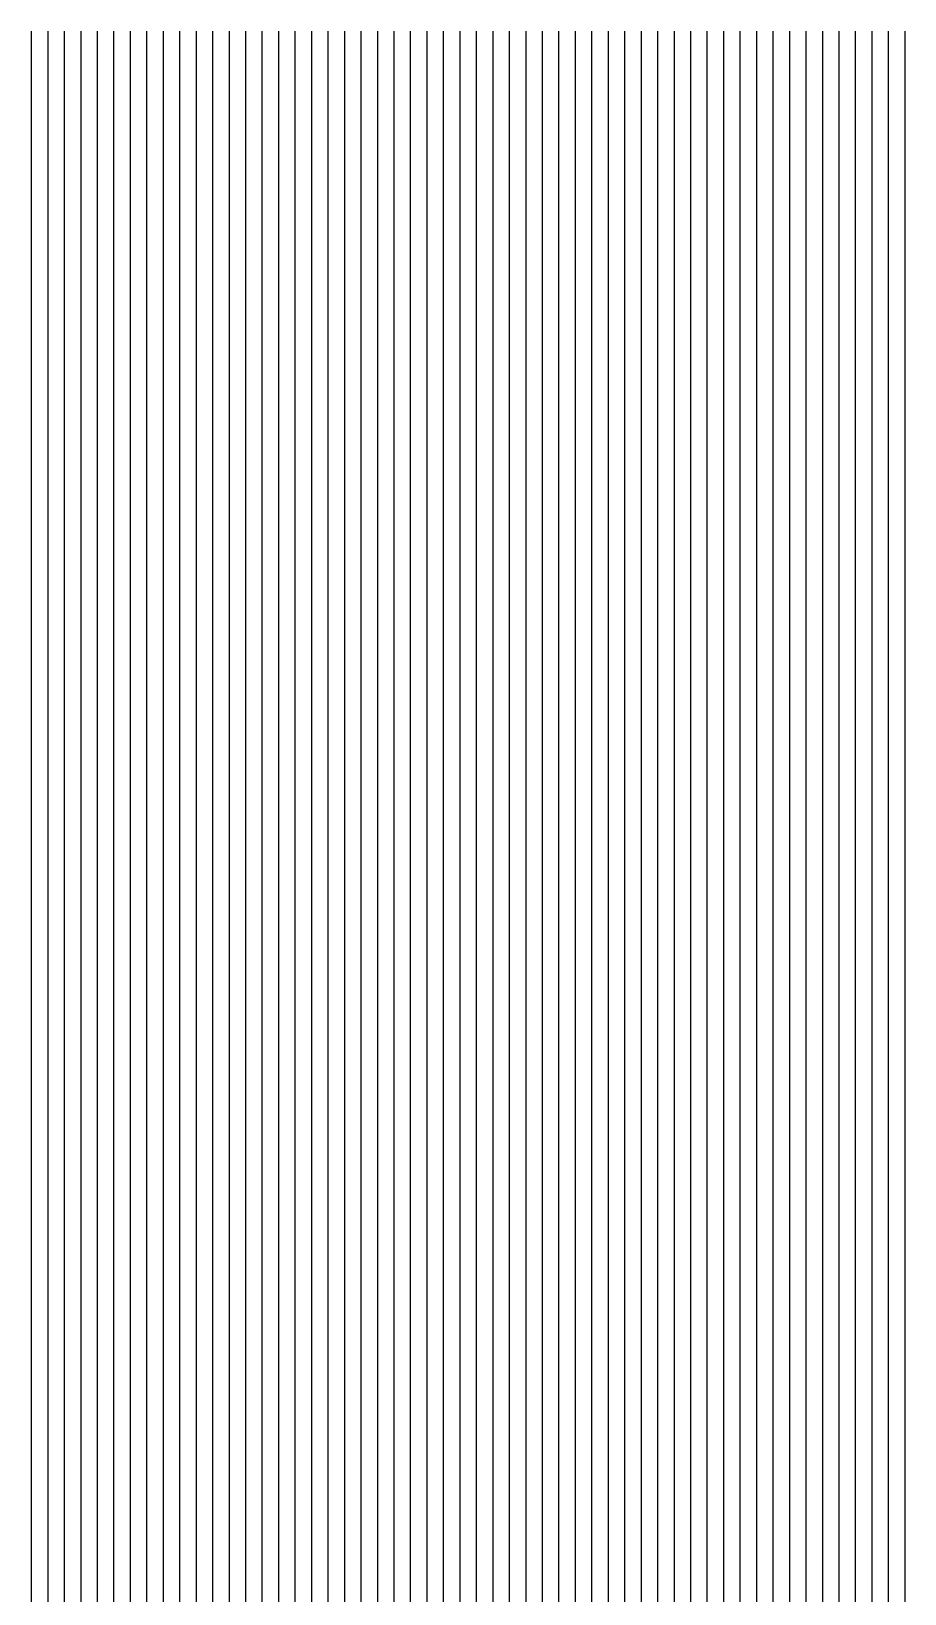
# Model space of a CAD drawing. Header units: millimetres. Extents: x -106 to 66, y -32 to 42.
# Drawn here: x -73.6 to -63, y 23.43 to 42.39 of the extents above; entities that cross this region are included whole.
import ezdxf

# ---------------------------------------------------------------- set-up
doc = ezdxf.new("R2010")
doc.units = ezdxf.units.MM
doc.layers.add('默认', color=18, linetype='Continuous', true_color=0x000000)

msp = doc.modelspace()

# ---------------------------------------------------------------- linework, layer by layer
at = {"layer": '默认'}
for points in [[(-73.6, 42.394), (-73.6, 28.96)], [(-73.6, 42.394), (-73.6, 29.186)], [(-73.6, 42.394), (-73.6, 29.279)], [(-73.6, 42.394), (-73.6, 29.278)], [(-73.6, 42.394), (-73.6, 29.203)], [(-73.6, 42.394), (-73.6, 29.049)], [(-73.6, 42.394), (-73.6, 28.81)], [(-73.6, 42.394), (-73.6, 28.483)], [(-73.6, 42.394), (-73.6, 28.066)], [(-73.6, 42.394), (-73.6, 27.559)], [(-73.6, 42.394), (-73.6, 26.966)], [(-73.6, 42.394), (-73.6, 26.289)], [(-73.6, 42.394), (-73.6, 25.538)], [(-73.6, 42.394), (-73.6, 24.722)], [(-73.6, 42.394), (-73.6, 23.849)], [(-73.6, 42.394), (-73.6, 22.923)], [(-73.6, 42.394), (-73.6, 21.944)], [(-73.6, 42.394), (-73.6, 20.911)], [(-73.6, 42.394), (-73.6, 19.808)], [(-73.6, 42.394), (-73.6, 18.428)], [(-73.4, 42.394), (-73.4, 29.065)], [(-73.4, 42.394), (-73.4, 29.289)], [(-73.4, 42.394), (-73.4, 29.38)], [(-73.4, 42.394), (-73.4, 29.378)], [(-73.4, 42.394), (-73.4, 29.301)], [(-73.4, 42.394), (-73.4, 29.144)], [(-73.4, 42.394), (-73.4, 28.901)], [(-73.4, 42.394), (-73.4, 28.571)], [(-73.4, 42.394), (-73.4, 28.149)], [(-73.4, 42.394), (-73.4, 27.638)], [(-73.4, 42.394), (-73.4, 27.039)], [(-73.4, 42.394), (-73.4, 26.358)], [(-73.4, 42.394), (-73.4, 25.601)], [(-73.4, 42.394), (-73.4, 24.781)], [(-73.4, 42.394), (-73.4, 23.902)], [(-73.4, 42.394), (-73.4, 22.971)], [(-73.4, 42.394), (-73.4, 21.987)], [(-73.4, 42.394), (-73.4, 20.948)], [(-73.4, 42.394), (-73.4, 19.839)], [(-73.4, 42.394), (-73.4, 18.444)], [(-73.2, 42.394), (-73.2, 29.17)], [(-73.2, 42.394), (-73.2, 29.392)], [(-73.2, 42.394), (-73.2, 29.48)], [(-73.2, 42.394), (-73.2, 29.477)], [(-73.2, 42.394), (-73.2, 29.397)], [(-73.2, 42.394), (-73.2, 29.238)], [(-73.2, 42.394), (-73.2, 28.992)], [(-73.2, 42.394), (-73.2, 28.658)], [(-73.2, 42.394), (-73.2, 28.232)], [(-73.2, 42.394), (-73.2, 27.716)], [(-73.2, 42.394), (-73.2, 27.112)], [(-73.2, 42.394), (-73.2, 26.425)], [(-73.2, 42.394), (-73.2, 25.664)], [(-73.2, 42.394), (-73.2, 24.838)], [(-73.2, 42.394), (-73.2, 23.955)], [(-73.2, 42.394), (-73.2, 23.019)], [(-73.2, 42.394), (-73.2, 22.03)], [(-73.2, 42.394), (-73.2, 20.985)], [(-73.2, 42.394), (-73.2, 19.869)], [(-73.2, 42.394), (-73.2, 18.458)], [(-73, 42.394), (-73, 29.274)], [(-73, 42.394), (-73, 29.493)], [(-73, 42.394), (-73, 29.58)], [(-73, 42.394), (-73, 29.575)], [(-73, 42.394), (-73, 29.494)], [(-73, 42.394), (-73, 29.331)], [(-73, 42.394), (-73, 29.083)], [(-73, 42.394), (-73, 28.744)], [(-73, 42.394), (-73, 28.314)], [(-73, 42.394), (-73, 27.793)], [(-73, 42.394), (-73, 27.184)], [(-73, 42.394), (-73, 26.492)], [(-73, 42.394), (-73, 25.725)], [(-73, 42.394), (-73, 24.895)], [(-73, 42.394), (-73, 24.007)], [(-73, 42.394), (-73, 23.065)], [(-73, 42.394), (-73, 22.071)], [(-73, 42.394), (-73, 21.02)], [(-73, 42.394), (-73, 19.897)], [(-73, 42.394), (-73, 18.471)], [(-72.8, 42.394), (-72.8, 29.378)], [(-72.8, 42.394), (-72.8, 29.595)], [(-72.8, 42.394), (-72.8, 29.68)], [(-72.8, 42.394), (-72.8, 29.673)], [(-72.8, 42.394), (-72.8, 29.589)], [(-72.8, 42.394), (-72.8, 29.424)], [(-72.8, 42.394), (-72.8, 29.172)], [(-72.8, 42.394), (-72.8, 28.829)], [(-72.8, 42.394), (-72.8, 28.395)], [(-72.8, 42.394), (-72.8, 27.869)], [(-72.8, 42.394), (-72.8, 27.255)], [(-72.8, 42.394), (-72.8, 26.558)], [(-72.8, 42.394), (-72.8, 25.786)], [(-72.8, 42.394), (-72.8, 24.951)], [(-72.8, 42.394), (-72.8, 24.058)], [(-72.8, 42.394), (-72.8, 23.111)], [(-72.8, 42.394), (-72.8, 22.112)], [(-72.8, 42.394), (-72.8, 21.055)], [(-72.8, 42.394), (-72.8, 19.925)], [(-72.8, 42.394), (-72.8, 18.483)], [(-72.6, 42.394), (-72.6, 29.481)], [(-72.6, 42.394), (-72.6, 29.695)], [(-72.6, 42.394), (-72.6, 29.779)], [(-72.6, 42.394), (-72.6, 29.77)], [(-72.6, 42.394), (-72.6, 29.684)], [(-72.6, 42.394), (-72.6, 29.516)], [(-72.6, 42.394), (-72.6, 29.261)], [(-72.6, 42.394), (-72.6, 28.914)], [(-72.6, 42.394), (-72.6, 28.475)], [(-72.6, 42.394), (-72.6, 27.944)], [(-72.6, 42.394), (-72.6, 27.325)], [(-72.6, 42.394), (-72.6, 26.623)], [(-72.6, 42.394), (-72.6, 25.846)], [(-72.6, 42.394), (-72.6, 25.005)], [(-72.6, 42.394), (-72.6, 24.108)], [(-72.6, 42.394), (-72.6, 23.156)], [(-72.6, 42.394), (-72.6, 22.151)], [(-72.6, 42.394), (-72.6, 21.089)], [(-72.6, 42.394), (-72.6, 19.953)], [(-72.6, 42.394), (-72.6, 18.493)], [(-72.4, 42.394), (-72.4, 29.583)], [(-72.4, 42.394), (-72.4, 29.795)], [(-72.4, 42.394), (-72.4, 29.877)], [(-72.4, 42.394), (-72.4, 29.866)], [(-72.4, 42.394), (-72.4, 29.778)], [(-72.4, 42.394), (-72.4, 29.608)], [(-72.4, 42.394), (-72.4, 29.349)], [(-72.4, 42.394), (-72.4, 28.998)], [(-72.4, 42.394), (-72.4, 28.555)], [(-72.4, 42.394), (-72.4, 28.019)], [(-72.4, 42.394), (-72.4, 27.394)], [(-72.4, 42.394), (-72.4, 26.687)], [(-72.4, 42.394), (-72.4, 25.905)], [(-72.4, 42.394), (-72.4, 25.059)], [(-72.4, 42.394), (-72.4, 24.157)], [(-72.4, 42.394), (-72.4, 23.2)], [(-72.4, 42.394), (-72.4, 22.19)], [(-72.4, 42.394), (-72.4, 21.123)], [(-72.4, 42.394), (-72.4, 19.979)], [(-72.4, 42.394), (-72.4, 18.503)], [(-72.2, 42.394), (-72.2, 29.684)], [(-72.2, 42.394), (-72.2, 29.895)], [(-72.2, 42.394), (-72.2, 29.975)], [(-72.2, 42.394), (-72.2, 29.962)], [(-72.2, 42.394), (-72.2, 29.872)], [(-72.2, 42.394), (-72.2, 29.699)], [(-72.2, 42.394), (-72.2, 29.436)], [(-72.2, 42.394), (-72.2, 29.082)], [(-72.2, 42.394), (-72.2, 28.633)], [(-72.2, 42.394), (-72.2, 28.093)], [(-72.2, 42.394), (-72.2, 27.463)], [(-72.2, 42.394), (-72.2, 26.75)], [(-72.2, 42.394), (-72.2, 25.963)], [(-72.2, 42.394), (-72.2, 25.113)], [(-72.2, 42.394), (-72.2, 24.205)], [(-72.2, 42.394), (-72.2, 23.243)], [(-72.2, 42.394), (-72.2, 22.229)], [(-72.2, 42.394), (-72.2, 21.155)], [(-72.2, 42.394), (-72.2, 20.005)], [(-72.2, 42.394), (-72.2, 18.511)], [(-72, 42.394), (-72, 29.785)], [(-72, 42.394), (-72, 29.994)], [(-72, 42.394), (-72, 30.072)], [(-72, 42.394), (-72, 30.058)], [(-72, 42.394), (-72, 29.965)], [(-72, 42.394), (-72, 29.789)], [(-72, 42.394), (-72, 29.523)], [(-72, 42.394), (-72, 29.164)], [(-72, 42.394), (-72, 28.711)], [(-72, 42.394), (-72, 28.165)], [(-72, 42.394), (-72, 27.53)], [(-72, 42.394), (-72, 26.812)], [(-72, 42.394), (-72, 26.02)], [(-72, 42.394), (-72, 25.165)], [(-72, 42.394), (-72, 24.252)], [(-72, 42.394), (-72, 23.286)], [(-72, 42.394), (-72, 22.266)], [(-72, 42.394), (-72, 21.187)], [(-72, 42.394), (-72, 20.029)], [(-72, 42.394), (-72, 18.518)], [(-71.8, 42.394), (-71.8, 29.886)], [(-71.8, 42.394), (-71.8, 30.092)], [(-71.8, 42.394), (-71.8, 30.168)], [(-71.8, 42.394), (-71.8, 30.152)], [(-71.8, 42.394), (-71.8, 30.057)], [(-71.8, 42.394), (-71.8, 29.878)], [(-71.8, 42.394), (-71.8, 29.609)], [(-71.8, 42.394), (-71.8, 29.246)], [(-71.8, 42.394), (-71.8, 28.788)], [(-71.8, 42.394), (-71.8, 28.237)], [(-71.8, 42.394), (-71.8, 27.597)], [(-71.8, 42.394), (-71.8, 26.874)], [(-71.8, 42.394), (-71.8, 26.077)], [(-71.8, 42.394), (-71.8, 25.216)], [(-71.8, 42.394), (-71.8, 24.299)], [(-71.8, 42.394), (-71.8, 23.328)], [(-71.8, 42.394), (-71.8, 22.303)], [(-71.8, 42.394), (-71.8, 21.218)], [(-71.8, 42.394), (-71.8, 20.053)], [(-71.8, 42.394), (-71.8, 18.524)], [(-71.6, 42.394), (-71.6, 29.985)], [(-71.6, 42.394), (-71.6, 30.189)], [(-71.6, 42.394), (-71.6, 30.264)], [(-71.6, 42.394), (-71.6, 30.246)], [(-71.6, 42.394), (-71.6, 30.149)], [(-71.6, 42.394), (-71.6, 29.967)], [(-71.6, 42.394), (-71.6, 29.694)], [(-71.6, 42.394), (-71.6, 29.327)], [(-71.6, 42.394), (-71.6, 28.864)], [(-71.6, 42.394), (-71.6, 28.308)], [(-71.6, 42.394), (-71.6, 27.663)], [(-71.6, 42.394), (-71.6, 26.934)], [(-71.6, 42.394), (-71.6, 26.132)], [(-71.6, 42.394), (-71.6, 25.267)], [(-71.6, 42.394), (-71.6, 24.345)], [(-71.6, 42.394), (-71.6, 23.369)], [(-71.6, 42.394), (-71.6, 22.338)], [(-71.6, 42.394), (-71.6, 21.249)], [(-71.6, 42.394), (-71.6, 20.076)], [(-71.6, 42.394), (-71.6, 18.528)], [(-71.4, 42.394), (-71.4, 30.085)], [(-71.4, 42.394), (-71.4, 30.287)], [(-71.4, 42.394), (-71.4, 30.359)], [(-71.4, 42.394), (-71.4, 30.34)], [(-71.4, 42.394), (-71.4, 30.24)], [(-71.4, 42.394), (-71.4, 30.055)], [(-71.4, 42.394), (-71.4, 29.778)], [(-71.4, 42.394), (-71.4, 29.407)], [(-71.4, 42.394), (-71.4, 28.94)], [(-71.4, 42.394), (-71.4, 28.379)], [(-71.4, 42.394), (-71.4, 27.728)], [(-71.4, 42.394), (-71.4, 26.994)], [(-71.4, 42.394), (-71.4, 26.187)], [(-71.4, 42.394), (-71.4, 25.316)], [(-71.4, 42.394), (-71.4, 24.389)], [(-71.4, 42.394), (-71.4, 23.409)], [(-71.4, 42.394), (-71.4, 22.374)], [(-71.4, 42.394), (-71.4, 21.278)], [(-71.4, 42.394), (-71.4, 20.099)], [(-71.4, 42.394), (-71.4, 18.532)], [(-71.2, 42.394), (-71.2, 30.183)], [(-71.2, 42.394), (-71.2, 30.383)], [(-71.2, 42.394), (-71.2, 30.454)], [(-71.2, 42.394), (-71.2, 30.432)], [(-71.2, 42.394), (-71.2, 30.33)], [(-71.2, 42.394), (-71.2, 30.142)], [(-71.2, 42.394), (-71.2, 29.862)], [(-71.2, 42.394), (-71.2, 29.486)], [(-71.2, 42.394), (-71.2, 29.014)], [(-71.2, 42.394), (-71.2, 28.448)], [(-71.2, 42.394), (-71.2, 27.792)], [(-71.2, 42.394), (-71.2, 27.052)], [(-71.2, 42.394), (-71.2, 26.24)], [(-71.2, 42.394), (-71.2, 25.365)], [(-71.2, 42.394), (-71.2, 24.434)], [(-71.2, 42.394), (-71.2, 23.448)], [(-71.2, 42.394), (-71.2, 22.408)], [(-71.2, 42.394), (-71.2, 21.307)], [(-71.2, 42.394), (-71.2, 20.121)], [(-71.2, 42.394), (-71.2, 18.535)], [(-71, 42.394), (-71, 30.281)], [(-71, 42.394), (-71, 30.479)], [(-71, 42.394), (-71, 30.548)], [(-71, 42.394), (-71, 30.524)], [(-71, 42.394), (-71, 30.42)], [(-71, 42.394), (-71, 30.229)], [(-71, 42.394), (-71, 29.945)], [(-71, 42.394), (-71, 29.565)], [(-71, 42.394), (-71, 29.088)], [(-71, 42.394), (-71, 28.517)], [(-71, 42.394), (-71, 27.855)], [(-71, 42.394), (-71, 27.11)], [(-71, 42.394), (-71, 26.293)], [(-71, 42.394), (-71, 25.413)], [(-71, 42.394), (-71, 24.477)], [(-71, 42.394), (-71, 23.486)], [(-71, 42.394), (-71, 22.442)], [(-71, 42.394), (-71, 21.335)], [(-71, 42.394), (-71, 20.142)], [(-71, 42.394), (-71, 18.536)], [(-70.8, 42.394), (-70.8, 30.378)], [(-70.8, 42.394), (-70.8, 30.574)], [(-70.8, 42.394), (-70.8, 30.641)], [(-70.8, 42.394), (-70.8, 30.616)], [(-70.8, 42.394), (-70.8, 30.509)], [(-70.8, 42.394), (-70.8, 30.315)], [(-70.8, 42.394), (-70.8, 30.027)], [(-70.8, 42.394), (-70.8, 29.643)], [(-70.8, 42.394), (-70.8, 29.161)], [(-70.8, 42.394), (-70.8, 28.584)], [(-70.8, 42.394), (-70.8, 27.917)], [(-70.8, 42.394), (-70.8, 27.167)], [(-70.8, 42.394), (-70.8, 26.345)], [(-70.8, 42.394), (-70.8, 25.46)], [(-70.8, 42.394), (-70.8, 24.519)], [(-70.8, 42.394), (-70.8, 23.524)], [(-70.8, 42.394), (-70.8, 22.475)], [(-70.8, 42.394), (-70.8, 21.363)], [(-70.8, 42.394), (-70.8, 20.162)], [(-70.8, 42.394), (-70.8, 18.537)], [(-70.6, 42.394), (-70.6, 30.474)], [(-70.6, 42.394), (-70.6, 30.668)], [(-70.6, 42.394), (-70.6, 30.734)], [(-70.6, 42.394), (-70.6, 30.706)], [(-70.6, 42.394), (-70.6, 30.597)], [(-70.6, 42.394), (-70.6, 30.4)], [(-70.6, 42.394), (-70.6, 30.108)], [(-70.6, 42.394), (-70.6, 29.72)], [(-70.6, 42.394), (-70.6, 29.233)], [(-70.6, 42.394), (-70.6, 28.651)], [(-70.6, 42.394), (-70.6, 27.978)], [(-70.6, 42.394), (-70.6, 27.223)], [(-70.6, 42.394), (-70.6, 26.396)], [(-70.6, 42.394), (-70.6, 25.506)], [(-70.6, 42.394), (-70.6, 24.561)], [(-70.6, 42.394), (-70.6, 23.561)], [(-70.6, 42.394), (-70.6, 22.507)], [(-70.6, 42.394), (-70.6, 21.39)], [(-70.6, 42.394), (-70.6, 20.182)], [(-70.6, 42.394), (-70.6, 18.537)], [(-70.4, 42.394), (-70.4, 30.57)], [(-70.4, 42.394), (-70.4, 30.762)], [(-70.4, 42.394), (-70.4, 30.826)], [(-70.4, 42.394), (-70.4, 30.796)], [(-70.4, 42.394), (-70.4, 30.684)], [(-70.4, 42.394), (-70.4, 30.484)], [(-70.4, 42.394), (-70.4, 30.189)], [(-70.4, 42.394), (-70.4, 29.796)], [(-70.4, 42.394), (-70.4, 29.304)], [(-70.4, 42.394), (-70.4, 28.717)], [(-70.4, 42.394), (-70.4, 28.039)], [(-70.4, 42.394), (-70.4, 27.278)], [(-70.4, 42.394), (-70.4, 26.446)], [(-70.4, 42.394), (-70.4, 25.552)], [(-70.4, 42.394), (-70.4, 24.602)], [(-70.4, 42.394), (-70.4, 23.597)], [(-70.4, 42.394), (-70.4, 22.538)], [(-70.4, 42.394), (-70.4, 21.416)], [(-70.4, 42.394), (-70.4, 20.201)], [(-70.4, 42.394), (-70.4, 18.535)], [(-70.2, 42.394), (-70.2, 30.665)], [(-70.2, 42.394), (-70.2, 30.855)], [(-70.2, 42.394), (-70.2, 30.917)], [(-70.2, 42.394), (-70.2, 30.885)], [(-70.2, 42.394), (-70.2, 30.771)], [(-70.2, 42.394), (-70.2, 30.567)], [(-70.2, 42.394), (-70.2, 30.268)], [(-70.2, 42.394), (-70.2, 29.871)], [(-70.2, 42.394), (-70.2, 29.374)], [(-70.2, 42.394), (-70.2, 28.781)], [(-70.2, 42.394), (-70.2, 28.098)], [(-70.2, 42.394), (-70.2, 27.332)], [(-70.2, 42.394), (-70.2, 26.495)], [(-70.2, 42.394), (-70.2, 25.596)], [(-70.2, 42.394), (-70.2, 24.641)], [(-70.2, 42.394), (-70.2, 23.633)], [(-70.2, 42.394), (-70.2, 22.569)], [(-70.2, 42.394), (-70.2, 21.442)], [(-70.2, 42.394), (-70.2, 20.219)], [(-70.2, 42.394), (-70.2, 18.533)], [(-70, 42.394), (-70, 30.759)], [(-70, 42.394), (-70, 30.947)], [(-70, 42.394), (-70, 31.007)], [(-70, 42.394), (-70, 30.974)], [(-70, 42.394), (-70, 30.857)], [(-70, 42.394), (-70, 30.65)], [(-70, 42.394), (-70, 30.347)], [(-70, 42.394), (-70, 29.945)], [(-70, 42.394), (-70, 29.444)], [(-70, 42.394), (-70, 28.845)], [(-70, 42.394), (-70, 28.156)], [(-70, 42.394), (-70, 27.385)], [(-70, 42.394), (-70, 26.543)], [(-70, 42.394), (-70, 25.64)], [(-70, 42.394), (-70, 24.681)], [(-70, 42.394), (-70, 23.668)], [(-70, 42.394), (-70, 22.599)], [(-70, 42.394), (-70, 21.467)], [(-70, 42.394), (-70, 20.237)], [(-70, 42.394), (-70, 18.53)], [(-69.8, 42.394), (-69.8, 30.852)], [(-69.8, 42.394), (-69.8, 31.039)], [(-69.8, 42.394), (-69.8, 31.097)], [(-69.8, 42.394), (-69.8, 31.062)], [(-69.8, 42.394), (-69.8, 30.942)], [(-69.8, 42.394), (-69.8, 30.732)], [(-69.8, 42.394), (-69.8, 30.425)], [(-69.8, 42.394), (-69.8, 30.019)], [(-69.8, 42.394), (-69.8, 29.512)], [(-69.8, 42.394), (-69.8, 28.908)], [(-69.8, 42.394), (-69.8, 28.214)], [(-69.8, 42.394), (-69.8, 27.438)], [(-69.8, 42.394), (-69.8, 26.591)], [(-69.8, 42.394), (-69.8, 25.683)], [(-69.8, 42.394), (-69.8, 24.719)], [(-69.8, 42.394), (-69.8, 23.702)], [(-69.8, 42.394), (-69.8, 22.629)], [(-69.8, 42.394), (-69.8, 21.492)], [(-69.8, 42.394), (-69.8, 20.255)], [(-69.8, 42.394), (-69.8, 18.526)], [(-69.6, 42.394), (-69.6, 30.945)], [(-69.6, 42.394), (-69.6, 31.13)], [(-69.6, 42.394), (-69.6, 31.186)], [(-69.6, 42.394), (-69.6, 31.149)], [(-69.6, 42.394), (-69.6, 31.027)], [(-69.6, 42.394), (-69.6, 30.813)], [(-69.6, 42.394), (-69.6, 30.503)], [(-69.6, 42.394), (-69.6, 30.091)], [(-69.6, 42.394), (-69.6, 29.579)], [(-69.6, 42.394), (-69.6, 28.97)], [(-69.6, 42.394), (-69.6, 28.271)], [(-69.6, 42.394), (-69.6, 27.489)], [(-69.6, 42.394), (-69.6, 26.637)], [(-69.6, 42.394), (-69.6, 25.725)], [(-69.6, 42.394), (-69.6, 24.757)], [(-69.6, 42.394), (-69.6, 23.735)], [(-69.6, 42.394), (-69.6, 22.658)], [(-69.6, 42.394), (-69.6, 21.515)], [(-69.6, 42.394), (-69.6, 20.272)], [(-69.6, 42.394), (-69.6, 18.522)], [(-69.4, 42.394), (-69.4, 31.037)], [(-69.4, 42.394), (-69.4, 31.22)], [(-69.4, 42.394), (-69.4, 31.275)], [(-69.4, 42.394), (-69.4, 31.235)], [(-69.4, 42.394), (-69.4, 31.11)], [(-69.4, 42.394), (-69.4, 30.894)], [(-69.4, 42.394), (-69.4, 30.579)], [(-69.4, 42.394), (-69.4, 30.163)], [(-69.4, 42.394), (-69.4, 29.646)], [(-69.4, 42.394), (-69.4, 29.032)], [(-69.4, 42.394), (-69.4, 28.326)], [(-69.4, 42.394), (-69.4, 27.539)], [(-69.4, 42.394), (-69.4, 26.683)], [(-69.4, 42.394), (-69.4, 25.766)], [(-69.4, 42.394), (-69.4, 24.793)], [(-69.4, 42.394), (-69.4, 23.767)], [(-69.4, 42.394), (-69.4, 22.686)], [(-69.4, 42.394), (-69.4, 21.539)], [(-69.4, 42.394), (-69.4, 20.288)], [(-69.4, 42.394), (-69.4, 18.516)], [(-69.2, 42.394), (-69.2, 31.128)], [(-69.2, 42.394), (-69.2, 31.31)], [(-69.2, 42.394), (-69.2, 31.362)], [(-69.2, 42.394), (-69.2, 31.32)], [(-69.2, 42.394), (-69.2, 31.193)], [(-69.2, 42.394), (-69.2, 30.973)], [(-69.2, 42.394), (-69.2, 30.654)], [(-69.2, 42.394), (-69.2, 30.234)], [(-69.2, 42.394), (-69.2, 29.712)], [(-69.2, 42.394), (-69.2, 29.092)], [(-69.2, 42.394), (-69.2, 28.381)], [(-69.2, 42.394), (-69.2, 27.589)], [(-69.2, 42.394), (-69.2, 26.727)], [(-69.2, 42.394), (-69.2, 25.806)], [(-69.2, 42.394), (-69.2, 24.829)], [(-69.2, 42.394), (-69.2, 23.799)], [(-69.2, 42.394), (-69.2, 22.713)], [(-69.2, 42.394), (-69.2, 21.562)], [(-69.2, 42.394), (-69.2, 20.304)], [(-69.2, 42.394), (-69.2, 18.51)], [(-69, 42.394), (-69, 31.218)], [(-69, 42.394), (-69, 31.399)], [(-69, 42.394), (-69, 31.449)], [(-69, 42.394), (-69, 31.405)], [(-69, 42.394), (-69, 31.275)], [(-69, 42.394), (-69, 31.052)], [(-69, 42.394), (-69, 30.729)], [(-69, 42.394), (-69, 30.304)], [(-69, 42.394), (-69, 29.776)], [(-69, 42.394), (-69, 29.151)], [(-69, 42.394), (-69, 28.435)], [(-69, 42.394), (-69, 27.637)], [(-69, 42.394), (-69, 26.771)], [(-69, 42.394), (-69, 25.845)], [(-69, 42.394), (-69, 24.864)], [(-69, 42.394), (-69, 23.83)], [(-69, 42.394), (-69, 22.74)], [(-69, 42.394), (-69, 21.584)], [(-69, 42.394), (-69, 20.319)], [(-69, 42.394), (-69, 18.503)], [(-68.8, 42.394), (-68.8, 31.308)], [(-68.8, 42.394), (-68.8, 31.487)], [(-68.8, 42.394), (-68.8, 31.536)], [(-68.8, 42.394), (-68.8, 31.489)], [(-68.8, 42.394), (-68.8, 31.356)], [(-68.8, 42.394), (-68.8, 31.13)], [(-68.8, 42.394), (-68.8, 30.803)], [(-68.8, 42.394), (-68.8, 30.373)], [(-68.8, 42.394), (-68.8, 29.84)], [(-68.8, 42.394), (-68.8, 29.209)], [(-68.8, 42.394), (-68.8, 28.487)], [(-68.8, 42.394), (-68.8, 27.685)], [(-68.8, 42.394), (-68.8, 26.814)], [(-68.8, 42.394), (-68.8, 25.884)], [(-68.8, 42.394), (-68.8, 24.899)], [(-68.8, 42.394), (-68.8, 23.861)], [(-68.8, 42.394), (-68.8, 22.767)], [(-68.8, 42.394), (-68.8, 21.606)], [(-68.8, 42.394), (-68.8, 20.334)], [(-68.8, 42.394), (-68.8, 18.495)], [(-68.6, 42.394), (-68.6, 31.397)], [(-68.6, 42.394), (-68.6, 31.574)], [(-68.6, 42.394), (-68.6, 31.621)], [(-68.6, 42.394), (-68.6, 31.573)], [(-68.6, 42.394), (-68.6, 31.437)], [(-68.6, 42.394), (-68.6, 31.207)], [(-68.6, 42.394), (-68.6, 30.876)], [(-68.6, 42.394), (-68.6, 30.441)], [(-68.6, 42.394), (-68.6, 29.903)], [(-68.6, 42.394), (-68.6, 29.267)], [(-68.6, 42.394), (-68.6, 28.539)], [(-68.6, 42.394), (-68.6, 27.732)], [(-68.6, 42.394), (-68.6, 26.856)], [(-68.6, 42.394), (-68.6, 25.922)], [(-68.6, 42.394), (-68.6, 24.933)], [(-68.6, 42.394), (-68.6, 23.891)], [(-68.6, 42.394), (-68.6, 22.793)], [(-68.6, 42.394), (-68.6, 21.627)], [(-68.6, 42.394), (-68.6, 20.348)], [(-68.6, 42.394), (-68.6, 18.487)], [(-68.4, 42.394), (-68.4, 31.485)], [(-68.4, 42.394), (-68.4, 31.661)], [(-68.4, 42.394), (-68.4, 31.706)], [(-68.4, 42.394), (-68.4, 31.655)], [(-68.4, 42.394), (-68.4, 31.517)], [(-68.4, 42.394), (-68.4, 31.283)], [(-68.4, 42.394), (-68.4, 30.948)], [(-68.4, 42.394), (-68.4, 30.508)], [(-68.4, 42.394), (-68.4, 29.965)], [(-68.4, 42.394), (-68.4, 29.323)], [(-68.4, 42.394), (-68.4, 28.59)], [(-68.4, 42.394), (-68.4, 27.778)], [(-68.4, 42.394), (-68.4, 26.898)], [(-68.4, 42.394), (-68.4, 25.959)], [(-68.4, 42.394), (-68.4, 24.966)], [(-68.4, 42.394), (-68.4, 23.92)], [(-68.4, 42.394), (-68.4, 22.818)], [(-68.4, 42.394), (-68.4, 21.648)], [(-68.4, 42.394), (-68.4, 20.362)], [(-68.4, 42.394), (-68.4, 18.478)], [(-68.2, 42.394), (-68.2, 31.573)], [(-68.2, 42.394), (-68.2, 31.747)], [(-68.2, 42.394), (-68.2, 31.79)], [(-68.2, 42.394), (-68.2, 31.737)], [(-68.2, 42.394), (-68.2, 31.595)], [(-68.2, 42.394), (-68.2, 31.358)], [(-68.2, 42.394), (-68.2, 31.019)], [(-68.2, 42.394), (-68.2, 30.574)], [(-68.2, 42.394), (-68.2, 30.026)], [(-68.2, 42.394), (-68.2, 29.378)], [(-68.2, 42.394), (-68.2, 28.64)], [(-68.2, 42.394), (-68.2, 27.822)], [(-68.2, 42.394), (-68.2, 26.938)], [(-68.2, 42.394), (-68.2, 25.995)], [(-68.2, 42.394), (-68.2, 24.998)], [(-68.2, 42.394), (-68.2, 23.948)], [(-68.2, 42.394), (-68.2, 22.843)], [(-68.2, 42.394), (-68.2, 21.668)], [(-68.2, 42.394), (-68.2, 20.375)], [(-68.2, 42.394), (-68.2, 18.468)], [(-68, 42.394), (-68, 31.66)], [(-68, 42.394), (-68, 31.832)], [(-68, 42.394), (-68, 31.873)], [(-68, 42.394), (-68, 31.818)], [(-68, 42.394), (-68, 31.674)], [(-68, 42.394), (-68, 31.433)], [(-68, 42.394), (-68, 31.089)], [(-68, 42.394), (-68, 30.64)], [(-68, 42.394), (-68, 30.086)], [(-68, 42.394), (-68, 29.433)], [(-68, 42.394), (-68, 28.689)], [(-68, 42.394), (-68, 27.866)], [(-68, 42.394), (-68, 26.977)], [(-68, 42.394), (-68, 26.03)], [(-68, 42.394), (-68, 25.03)], [(-68, 42.394), (-68, 23.976)], [(-68, 42.394), (-68, 22.867)], [(-68, 42.394), (-68, 21.688)], [(-68, 42.394), (-68, 20.388)], [(-68, 42.394), (-68, 18.458)], [(-67.8, 42.394), (-67.8, 31.746)], [(-67.8, 42.394), (-67.8, 31.917)], [(-67.8, 42.394), (-67.8, 31.956)], [(-67.8, 42.394), (-67.8, 31.898)], [(-67.8, 42.394), (-67.8, 31.751)], [(-67.8, 42.394), (-67.8, 31.506)], [(-67.8, 42.394), (-67.8, 31.159)], [(-67.8, 42.394), (-67.8, 30.704)], [(-67.8, 42.394), (-67.8, 30.145)], [(-67.8, 42.394), (-67.8, 29.486)], [(-67.8, 42.394), (-67.8, 28.737)], [(-67.8, 42.394), (-67.8, 27.91)], [(-67.8, 42.394), (-67.8, 27.016)], [(-67.8, 42.394), (-67.8, 26.065)], [(-67.8, 42.394), (-67.8, 25.061)], [(-67.8, 42.394), (-67.8, 24.004)], [(-67.8, 42.394), (-67.8, 22.89)], [(-67.8, 42.394), (-67.8, 21.707)], [(-67.8, 42.394), (-67.8, 20.401)], [(-67.8, 42.394), (-67.8, 18.447)], [(-67.6, 42.394), (-67.6, 31.831)], [(-67.6, 42.394), (-67.6, 32.001)], [(-67.6, 42.394), (-67.6, 32.038)], [(-67.6, 42.394), (-67.6, 31.977)], [(-67.6, 42.394), (-67.6, 31.827)], [(-67.6, 42.394), (-67.6, 31.579)], [(-67.6, 42.394), (-67.6, 31.227)], [(-67.6, 42.394), (-67.6, 30.768)], [(-67.6, 42.394), (-67.6, 30.203)], [(-67.6, 42.394), (-67.6, 29.539)], [(-67.6, 42.394), (-67.6, 28.784)], [(-67.6, 42.394), (-67.6, 27.952)], [(-67.6, 42.394), (-67.6, 27.054)], [(-67.6, 42.394), (-67.6, 26.099)], [(-67.6, 42.394), (-67.6, 25.091)], [(-67.6, 42.394), (-67.6, 24.03)], [(-67.6, 42.394), (-67.6, 22.914)], [(-67.6, 42.394), (-67.6, 21.726)], [(-67.6, 42.394), (-67.6, 20.413)], [(-67.6, 42.394), (-67.6, 18.435)], [(-67.4, 42.394), (-67.4, 31.916)], [(-67.4, 42.394), (-67.4, 32.084)], [(-67.4, 42.394), (-67.4, 32.119)], [(-67.4, 42.394), (-67.4, 32.056)], [(-67.4, 42.394), (-67.4, 31.903)], [(-67.4, 42.394), (-67.4, 31.651)], [(-67.4, 42.394), (-67.4, 31.295)], [(-67.4, 42.394), (-67.4, 30.831)], [(-67.4, 42.394), (-67.4, 30.261)], [(-67.4, 42.394), (-67.4, 29.591)], [(-67.4, 42.394), (-67.4, 28.831)], [(-67.4, 42.394), (-67.4, 27.993)], [(-67.4, 42.394), (-67.4, 27.091)], [(-67.4, 42.394), (-67.4, 26.132)], [(-67.4, 42.394), (-67.4, 25.12)], [(-67.4, 42.394), (-67.4, 24.057)], [(-67.4, 42.394), (-67.4, 22.936)], [(-67.4, 42.394), (-67.4, 21.744)], [(-67.4, 42.394), (-67.4, 20.425)], [(-67.4, 42.394), (-67.4, 18.423)], [(-67.2, 42.394), (-67.2, 32)], [(-67.2, 42.394), (-67.2, 32.167)], [(-67.2, 42.394), (-67.2, 32.199)], [(-67.2, 42.394), (-67.2, 32.134)], [(-67.2, 42.394), (-67.2, 31.978)], [(-67.2, 42.394), (-67.2, 31.723)], [(-67.2, 42.394), (-67.2, 31.362)], [(-67.2, 42.394), (-67.2, 30.892)], [(-67.2, 42.394), (-67.2, 30.317)], [(-67.2, 42.394), (-67.2, 29.641)], [(-67.2, 42.394), (-67.2, 28.876)], [(-67.2, 42.394), (-67.2, 28.034)], [(-67.2, 42.394), (-67.2, 27.127)], [(-67.2, 42.394), (-67.2, 26.164)], [(-67.2, 42.394), (-67.2, 25.149)], [(-67.2, 42.394), (-67.2, 24.082)], [(-67.2, 42.394), (-67.2, 22.958)], [(-67.2, 42.394), (-67.2, 21.763)], [(-67.2, 42.394), (-67.2, 20.436)], [(-67.2, 42.394), (-67.2, 18.41)], [(-67, 42.394), (-67, 32.083)], [(-67, 42.394), (-67, 32.248)], [(-67, 42.394), (-67, 32.279)], [(-67, 42.394), (-67, 32.211)], [(-67, 42.394), (-67, 32.052)], [(-67, 42.394), (-67, 31.793)], [(-67, 42.394), (-67, 31.428)], [(-67, 42.394), (-67, 30.953)], [(-67, 42.394), (-67, 30.372)], [(-67, 42.394), (-67, 29.691)], [(-67, 42.394), (-67, 28.92)], [(-67, 42.394), (-67, 28.073)], [(-67, 42.394), (-67, 27.163)], [(-67, 42.394), (-67, 26.196)], [(-67, 42.394), (-67, 25.177)], [(-67, 42.394), (-67, 24.107)], [(-67, 42.394), (-67, 22.98)], [(-67, 42.394), (-67, 21.78)], [(-67, 42.394), (-67, 20.447)], [(-67, 42.394), (-67, 18.397)], [(-66.8, 42.394), (-66.8, 32.165)], [(-66.8, 42.394), (-66.8, 32.33)], [(-66.8, 42.394), (-66.8, 32.358)], [(-66.8, 42.394), (-66.8, 32.288)], [(-66.8, 42.394), (-66.8, 32.125)], [(-66.8, 42.394), (-66.8, 31.862)], [(-66.8, 42.394), (-66.8, 31.493)], [(-66.8, 42.394), (-66.8, 31.013)], [(-66.8, 42.394), (-66.8, 30.427)], [(-66.8, 42.394), (-66.8, 29.74)], [(-66.8, 42.394), (-66.8, 28.964)], [(-66.8, 42.394), (-66.8, 28.112)], [(-66.8, 42.394), (-66.8, 27.197)], [(-66.8, 42.394), (-66.8, 26.227)], [(-66.8, 42.394), (-66.8, 25.205)], [(-66.8, 42.394), (-66.8, 24.131)], [(-66.8, 42.394), (-66.8, 23.001)], [(-66.8, 42.394), (-66.8, 21.797)], [(-66.8, 42.394), (-66.8, 20.457)], [(-66.8, 42.394), (-66.8, 18.383)], [(-66.6, 42.394), (-66.6, 32.247)], [(-66.6, 42.394), (-66.6, 32.41)], [(-66.6, 42.394), (-66.6, 32.436)], [(-66.6, 42.394), (-66.6, 32.363)], [(-66.6, 42.394), (-66.6, 32.198)], [(-66.6, 42.394), (-66.6, 31.931)], [(-66.6, 42.394), (-66.6, 31.557)], [(-66.6, 42.394), (-66.6, 31.072)], [(-66.6, 42.394), (-66.6, 30.48)], [(-66.6, 42.394), (-66.6, 29.788)], [(-66.6, 42.394), (-66.6, 29.007)], [(-66.6, 42.394), (-66.6, 28.15)], [(-66.6, 42.394), (-66.6, 27.231)], [(-66.6, 42.394), (-66.6, 26.257)], [(-66.6, 42.394), (-66.6, 25.232)], [(-66.6, 42.394), (-66.6, 24.155)], [(-66.6, 42.394), (-66.6, 23.022)], [(-66.6, 42.394), (-66.6, 21.814)], [(-66.6, 42.394), (-66.6, 20.467)], [(-66.6, 42.394), (-66.6, 18.369)], [(-66.4, 42.394), (-66.4, 32.328)], [(-66.4, 42.394), (-66.4, 32.49)], [(-66.4, 42.394), (-66.4, 32.514)], [(-66.4, 42.394), (-66.4, 32.438)], [(-66.4, 42.394), (-66.4, 32.27)], [(-66.4, 42.394), (-66.4, 31.999)], [(-66.4, 42.394), (-66.4, 31.62)], [(-66.4, 42.394), (-66.4, 31.13)], [(-66.4, 42.394), (-66.4, 30.533)], [(-66.4, 42.394), (-66.4, 29.835)], [(-66.4, 42.394), (-66.4, 29.048)], [(-66.4, 42.394), (-66.4, 28.187)], [(-66.4, 42.394), (-66.4, 27.264)], [(-66.4, 42.394), (-66.4, 26.287)], [(-66.4, 42.394), (-66.4, 25.258)], [(-66.4, 42.394), (-66.4, 24.179)], [(-66.4, 42.394), (-66.4, 23.042)], [(-66.4, 42.394), (-66.4, 21.83)], [(-66.4, 42.394), (-66.4, 20.477)], [(-66.4, 42.394), (-66.4, 18.355)], [(-66.2, 42.394), (-66.2, 32.409)], [(-66.2, 42.394), (-66.2, 32.569)], [(-66.2, 42.394), (-66.2, 32.591)], [(-66.2, 42.394), (-66.2, 32.512)], [(-66.2, 42.394), (-66.2, 32.341)], [(-66.2, 42.394), (-66.2, 32.066)], [(-66.2, 42.394), (-66.2, 31.683)], [(-66.2, 42.394), (-66.2, 31.188)], [(-66.2, 42.394), (-66.2, 30.585)], [(-66.2, 42.394), (-66.2, 29.881)], [(-66.2, 42.394), (-66.2, 29.089)], [(-66.2, 42.394), (-66.2, 28.224)], [(-66.2, 42.394), (-66.2, 27.297)], [(-66.2, 42.394), (-66.2, 26.316)], [(-66.2, 42.394), (-66.2, 25.284)], [(-66.2, 42.394), (-66.2, 24.201)], [(-66.2, 42.394), (-66.2, 23.061)], [(-66.2, 42.394), (-66.2, 21.846)], [(-66.2, 42.394), (-66.2, 20.487)], [(-66.2, 42.394), (-66.2, 18.34)], [(-66, 42.394), (-66, 32.489)], [(-66, 42.394), (-66, 32.647)], [(-66, 42.394), (-66, 32.667)], [(-66, 42.394), (-66, 32.586)], [(-66, 42.394), (-66, 32.411)], [(-66, 42.394), (-66, 32.132)], [(-66, 42.394), (-66, 31.744)], [(-66, 42.394), (-66, 31.244)], [(-66, 42.394), (-66, 30.635)], [(-66, 42.394), (-66, 29.926)], [(-66, 42.394), (-66, 29.129)], [(-66, 42.394), (-66, 28.259)], [(-66, 42.394), (-66, 27.328)], [(-66, 42.394), (-66, 26.344)], [(-66, 42.394), (-66, 25.309)], [(-66, 42.394), (-66, 24.224)], [(-66, 42.394), (-66, 23.081)], [(-66, 42.394), (-66, 21.862)], [(-66, 42.394), (-66, 20.496)], [(-66, 42.394), (-66, 18.324)], [(-65.8, 42.394), (-65.8, 32.568)], [(-65.8, 42.394), (-65.8, 32.724)], [(-65.8, 42.394), (-65.8, 32.742)], [(-65.8, 42.394), (-65.8, 32.658)], [(-65.8, 42.394), (-65.8, 32.48)], [(-65.8, 42.394), (-65.8, 32.198)], [(-65.8, 42.394), (-65.8, 31.805)], [(-65.8, 42.394), (-65.8, 31.3)], [(-65.8, 42.394), (-65.8, 30.685)], [(-65.8, 42.394), (-65.8, 29.971)], [(-65.8, 42.394), (-65.8, 29.168)], [(-65.8, 42.394), (-65.8, 28.294)], [(-65.8, 42.394), (-65.8, 27.359)], [(-65.8, 42.394), (-65.8, 26.372)], [(-65.8, 42.394), (-65.8, 25.334)], [(-65.8, 42.394), (-65.8, 24.245)], [(-65.8, 42.394), (-65.8, 23.1)], [(-65.8, 42.394), (-65.8, 21.877)], [(-65.8, 42.394), (-65.8, 20.504)], [(-65.8, 42.394), (-65.8, 18.309)], [(-65.6, 42.394), (-65.6, 32.646)], [(-65.6, 42.394), (-65.6, 32.801)], [(-65.6, 42.394), (-65.6, 32.816)], [(-65.6, 42.394), (-65.6, 32.73)], [(-65.6, 42.394), (-65.6, 32.548)], [(-65.6, 42.394), (-65.6, 32.262)], [(-65.6, 42.394), (-65.6, 31.865)], [(-65.6, 42.394), (-65.6, 31.354)], [(-65.6, 42.394), (-65.6, 30.734)], [(-65.6, 42.394), (-65.6, 30.014)], [(-65.6, 42.394), (-65.6, 29.207)], [(-65.6, 42.394), (-65.6, 28.328)], [(-65.6, 42.394), (-65.6, 27.389)], [(-65.6, 42.394), (-65.6, 26.398)], [(-65.6, 42.394), (-65.6, 25.358)], [(-65.6, 42.394), (-65.6, 24.267)], [(-65.6, 42.394), (-65.6, 23.118)], [(-65.6, 42.394), (-65.6, 21.892)], [(-65.6, 42.394), (-65.6, 20.513)], [(-65.6, 42.394), (-65.6, 18.293)], [(-65.4, 42.394), (-65.4, 32.724)], [(-65.4, 42.394), (-65.4, 32.877)], [(-65.4, 42.394), (-65.4, 32.89)], [(-65.4, 42.394), (-65.4, 32.801)], [(-65.4, 42.394), (-65.4, 32.616)], [(-65.4, 42.394), (-65.4, 32.326)], [(-65.4, 42.394), (-65.4, 31.924)], [(-65.4, 42.394), (-65.4, 31.408)], [(-65.4, 42.394), (-65.4, 30.782)], [(-65.4, 42.394), (-65.4, 30.056)], [(-65.4, 42.394), (-65.4, 29.244)], [(-65.4, 42.394), (-65.4, 28.361)], [(-65.4, 42.394), (-65.4, 27.419)], [(-65.4, 42.394), (-65.4, 26.425)], [(-65.4, 42.394), (-65.4, 25.381)], [(-65.4, 42.394), (-65.4, 24.287)], [(-65.4, 42.394), (-65.4, 23.136)], [(-65.4, 42.394), (-65.4, 21.906)], [(-65.4, 42.394), (-65.4, 20.521)], [(-65.4, 42.394), (-65.4, 18.277)], [(-65.2, 42.394), (-65.2, 32.801)], [(-65.2, 42.394), (-65.2, 32.953)], [(-65.2, 42.394), (-65.2, 32.963)], [(-65.2, 42.394), (-65.2, 32.871)], [(-65.2, 42.394), (-65.2, 32.683)], [(-65.2, 42.394), (-65.2, 32.389)], [(-65.2, 42.394), (-65.2, 31.982)], [(-65.2, 42.394), (-65.2, 31.46)], [(-65.2, 42.394), (-65.2, 30.829)], [(-65.2, 42.394), (-65.2, 30.098)], [(-65.2, 42.394), (-65.2, 29.281)], [(-65.2, 42.394), (-65.2, 28.393)], [(-65.2, 42.394), (-65.2, 27.447)], [(-65.2, 42.394), (-65.2, 26.45)], [(-65.2, 42.394), (-65.2, 25.404)], [(-65.2, 42.394), (-65.2, 24.308)], [(-65.2, 42.394), (-65.2, 23.153)], [(-65.2, 42.394), (-65.2, 21.921)], [(-65.2, 42.394), (-65.2, 20.528)], [(-65.2, 42.394), (-65.2, 18.261)], [(-65, 42.394), (-65, 32.877)], [(-65, 42.394), (-65, 33.027)], [(-65, 42.394), (-65, 33.036)], [(-65, 42.394), (-65, 32.941)], [(-65, 42.394), (-65, 32.749)], [(-65, 42.394), (-65, 32.45)], [(-65, 42.394), (-65, 32.039)], [(-65, 42.394), (-65, 31.512)], [(-65, 42.394), (-65, 30.876)], [(-65, 42.394), (-65, 30.139)], [(-65, 42.394), (-65, 29.316)], [(-65, 42.394), (-65, 28.425)], [(-65, 42.394), (-65, 27.475)], [(-65, 42.394), (-65, 26.475)], [(-65, 42.394), (-65, 25.426)], [(-65, 42.394), (-65, 24.327)], [(-65, 42.394), (-65, 23.171)], [(-65, 42.394), (-65, 21.934)], [(-65, 42.394), (-65, 20.536)], [(-65, 42.394), (-65, 18.244)], [(-64.8, 42.394), (-64.8, 32.953)], [(-64.8, 42.394), (-64.8, 33.102)], [(-64.8, 42.394), (-64.8, 33.107)], [(-64.8, 42.394), (-64.8, 33.01)], [(-64.8, 42.394), (-64.8, 32.814)], [(-64.8, 42.394), (-64.8, 32.512)], [(-64.8, 42.394), (-64.8, 32.095)], [(-64.8, 42.394), (-64.8, 31.563)], [(-64.8, 42.394), (-64.8, 30.921)], [(-64.8, 42.394), (-64.8, 30.178)], [(-64.8, 42.394), (-64.8, 29.351)], [(-64.8, 42.394), (-64.8, 28.455)], [(-64.8, 42.394), (-64.8, 27.503)], [(-64.8, 42.394), (-64.8, 26.5)], [(-64.8, 42.394), (-64.8, 25.448)], [(-64.8, 42.394), (-64.8, 24.347)], [(-64.8, 42.394), (-64.8, 23.187)], [(-64.8, 42.394), (-64.8, 21.948)], [(-64.8, 42.394), (-64.8, 20.542)], [(-64.8, 42.394), (-64.8, 18.228)], [(-64.6, 42.394), (-64.6, 33.028)], [(-64.6, 42.394), (-64.6, 33.175)], [(-64.6, 42.394), (-64.6, 33.178)], [(-64.6, 42.394), (-64.6, 33.077)], [(-64.6, 42.394), (-64.6, 32.879)], [(-64.6, 42.394), (-64.6, 32.572)], [(-64.6, 42.394), (-64.6, 32.151)], [(-64.6, 42.394), (-64.6, 31.613)], [(-64.6, 42.394), (-64.6, 30.965)], [(-64.6, 42.394), (-64.6, 30.217)], [(-64.6, 42.394), (-64.6, 29.385)], [(-64.6, 42.394), (-64.6, 28.485)], [(-64.6, 42.394), (-64.6, 27.529)], [(-64.6, 42.394), (-64.6, 26.523)], [(-64.6, 42.394), (-64.6, 25.469)], [(-64.6, 42.394), (-64.6, 24.366)], [(-64.6, 42.394), (-64.6, 23.204)], [(-64.6, 42.394), (-64.6, 21.961)], [(-64.6, 42.394), (-64.6, 20.549)], [(-64.6, 42.394), (-64.6, 18.211)], [(-64.4, 42.394), (-64.4, 33.102)], [(-64.4, 42.394), (-64.4, 33.247)], [(-64.4, 42.394), (-64.4, 33.248)], [(-64.4, 42.394), (-64.4, 33.145)], [(-64.4, 42.394), (-64.4, 32.942)], [(-64.4, 42.394), (-64.4, 32.631)], [(-64.4, 42.394), (-64.4, 32.205)], [(-64.4, 42.394), (-64.4, 31.662)], [(-64.4, 42.394), (-64.4, 31.009)], [(-64.4, 42.394), (-64.4, 30.255)], [(-64.4, 42.394), (-64.4, 29.418)], [(-64.4, 42.394), (-64.4, 28.514)], [(-64.4, 42.394), (-64.4, 27.555)], [(-64.4, 42.394), (-64.4, 26.546)], [(-64.4, 42.394), (-64.4, 25.49)], [(-64.4, 42.394), (-64.4, 24.384)], [(-64.4, 42.394), (-64.4, 23.219)], [(-64.4, 42.394), (-64.4, 21.973)], [(-64.4, 42.394), (-64.4, 20.555)], [(-64.4, 42.394), (-64.4, 18.195)], [(-64.2, 42.394), (-64.2, 33.176)], [(-64.2, 42.394), (-64.2, 33.319)], [(-64.2, 42.394), (-64.2, 33.317)], [(-64.2, 42.394), (-64.2, 33.211)], [(-64.2, 42.394), (-64.2, 33.005)], [(-64.2, 42.394), (-64.2, 32.69)], [(-64.2, 42.394), (-64.2, 32.259)], [(-64.2, 42.394), (-64.2, 31.71)], [(-64.2, 42.394), (-64.2, 31.051)], [(-64.2, 42.394), (-64.2, 30.292)], [(-64.2, 42.394), (-64.2, 29.451)], [(-64.2, 42.394), (-64.2, 28.543)], [(-64.2, 42.394), (-64.2, 27.58)], [(-64.2, 42.394), (-64.2, 26.569)], [(-64.2, 42.394), (-64.2, 25.51)], [(-64.2, 42.394), (-64.2, 24.402)], [(-64.2, 42.394), (-64.2, 23.235)], [(-64.2, 42.394), (-64.2, 21.986)], [(-64.2, 42.394), (-64.2, 20.561)], [(-64.2, 42.394), (-64.2, 18.178)], [(-64, 42.394), (-64, 33.249)], [(-64, 42.394), (-64, 33.391)], [(-64, 42.394), (-64, 33.386)], [(-64, 42.394), (-64, 33.277)], [(-64, 42.394), (-64, 33.067)], [(-64, 42.394), (-64, 32.748)], [(-64, 42.394), (-64, 32.312)], [(-64, 42.394), (-64, 31.758)], [(-64, 42.394), (-64, 31.093)], [(-64, 42.394), (-64, 30.329)], [(-64, 42.394), (-64, 29.482)], [(-64, 42.394), (-64, 28.571)], [(-64, 42.394), (-64, 27.605)], [(-64, 42.394), (-64, 26.591)], [(-64, 42.394), (-64, 25.53)], [(-64, 42.394), (-64, 24.419)], [(-64, 42.394), (-64, 23.25)], [(-64, 42.394), (-64, 21.997)], [(-64, 42.394), (-64, 20.567)], [(-64, 42.394), (-64, 18.161)], [(-63.8, 42.394), (-63.8, 33.321)], [(-63.8, 42.394), (-63.8, 33.461)], [(-63.8, 42.394), (-63.8, 33.454)], [(-63.8, 42.394), (-63.8, 33.341)], [(-63.8, 42.394), (-63.8, 33.128)], [(-63.8, 42.394), (-63.8, 32.805)], [(-63.8, 42.394), (-63.8, 32.363)], [(-63.8, 42.394), (-63.8, 31.804)], [(-63.8, 42.394), (-63.8, 31.134)], [(-63.8, 42.394), (-63.8, 30.364)], [(-63.8, 42.394), (-63.8, 29.513)], [(-63.8, 42.394), (-63.8, 28.598)], [(-63.8, 42.394), (-63.8, 27.629)], [(-63.8, 42.394), (-63.8, 26.612)], [(-63.8, 42.394), (-63.8, 25.549)], [(-63.8, 42.394), (-63.8, 24.436)], [(-63.8, 42.394), (-63.8, 23.265)], [(-63.8, 42.394), (-63.8, 22.009)], [(-63.8, 42.394), (-63.8, 20.572)], [(-63.8, 42.394), (-63.8, 18.144)], [(-63.6, 42.394), (-63.6, 33.393)], [(-63.6, 42.394), (-63.6, 33.531)], [(-63.6, 42.394), (-63.6, 33.521)], [(-63.6, 42.394), (-63.6, 33.405)], [(-63.6, 42.394), (-63.6, 33.189)], [(-63.6, 42.394), (-63.6, 32.861)], [(-63.6, 42.394), (-63.6, 32.414)], [(-63.6, 42.394), (-63.6, 31.85)], [(-63.6, 42.394), (-63.6, 31.173)], [(-63.6, 42.394), (-63.6, 30.399)], [(-63.6, 42.394), (-63.6, 29.543)], [(-63.6, 42.394), (-63.6, 28.624)], [(-63.6, 42.394), (-63.6, 27.652)], [(-63.6, 42.394), (-63.6, 26.633)], [(-63.6, 42.394), (-63.6, 25.567)], [(-63.6, 42.394), (-63.6, 24.453)], [(-63.6, 42.394), (-63.6, 23.279)], [(-63.6, 42.394), (-63.6, 22.02)], [(-63.6, 42.394), (-63.6, 20.577)], [(-63.6, 42.394), (-63.6, 18.128)], [(-63.4, 42.394), (-63.4, 33.464)], [(-63.4, 42.394), (-63.4, 33.6)], [(-63.4, 42.394), (-63.4, 33.587)], [(-63.4, 42.394), (-63.4, 33.469)], [(-63.4, 42.394), (-63.4, 33.248)], [(-63.4, 42.394), (-63.4, 32.916)], [(-63.4, 42.394), (-63.4, 32.465)], [(-63.4, 42.394), (-63.4, 31.894)], [(-63.4, 42.394), (-63.4, 31.212)], [(-63.4, 42.394), (-63.4, 30.432)], [(-63.4, 42.394), (-63.4, 29.572)], [(-63.4, 42.394), (-63.4, 28.649)], [(-63.4, 42.394), (-63.4, 27.675)], [(-63.4, 42.394), (-63.4, 26.653)], [(-63.4, 42.394), (-63.4, 25.586)], [(-63.4, 42.394), (-63.4, 24.469)], [(-63.4, 42.394), (-63.4, 23.293)], [(-63.4, 42.394), (-63.4, 22.031)], [(-63.4, 42.394), (-63.4, 20.582)], [(-63.4, 42.394), (-63.4, 18.111)], [(-63.2, 42.394), (-63.2, 33.534)], [(-63.2, 42.394), (-63.2, 33.668)], [(-63.2, 42.394), (-63.2, 33.653)], [(-63.2, 42.394), (-63.2, 33.531)], [(-63.2, 42.394), (-63.2, 33.307)], [(-63.2, 42.394), (-63.2, 32.97)], [(-63.2, 42.394), (-63.2, 32.514)], [(-63.2, 42.394), (-63.2, 31.938)], [(-63.2, 42.394), (-63.2, 31.25)], [(-63.2, 42.394), (-63.2, 30.465)], [(-63.2, 42.394), (-63.2, 29.6)], [(-63.2, 42.394), (-63.2, 28.674)], [(-63.2, 42.394), (-63.2, 27.696)], [(-63.2, 42.394), (-63.2, 26.673)], [(-63.2, 42.394), (-63.2, 25.603)], [(-63.2, 42.394), (-63.2, 24.485)], [(-63.2, 42.394), (-63.2, 23.306)], [(-63.2, 42.394), (-63.2, 22.042)], [(-63.2, 42.394), (-63.2, 20.587)], [(-63.2, 42.394), (-63.2, 18.095)], [(-63, 42.394), (-63, 33.604)], [(-63, 42.394), (-63, 33.736)], [(-63, 42.394), (-63, 33.718)], [(-63, 42.394), (-63, 33.593)], [(-63, 42.394), (-63, 33.365)], [(-63, 42.394), (-63, 33.024)], [(-63, 42.394), (-63, 32.562)], [(-63, 42.394), (-63, 31.981)], [(-63, 42.394), (-63, 31.288)], [(-63, 42.394), (-63, 30.497)], [(-63, 42.394), (-63, 29.628)], [(-63, 42.394), (-63, 28.698)], [(-63, 42.394), (-63, 27.718)], [(-63, 42.394), (-63, 26.692)], [(-63, 42.394), (-63, 25.62)], [(-63, 42.394), (-63, 24.5)], [(-63, 42.394), (-63, 23.32)], [(-63, 42.394), (-63, 22.052)], [(-63, 42.394), (-63, 20.591)], [(-63, 42.394), (-63, 18.079)]]:
    msp.add_lwpolyline(points, dxfattribs=at)

doc.saveas('drawing.dxf')
